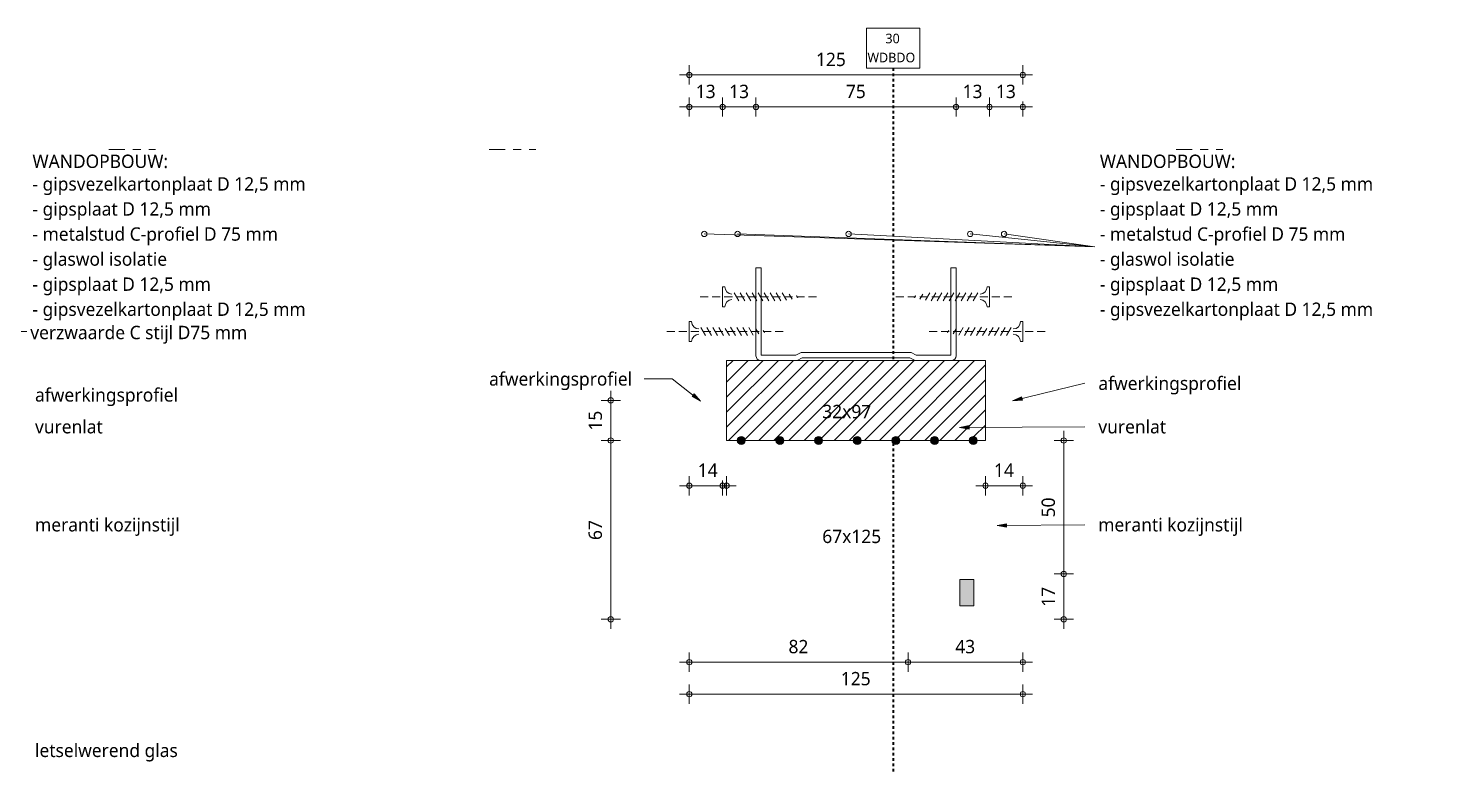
# Model space of a CAD drawing. Header units: millimetres. Extents: x 32900 to 38291, y -18988 to 4133.
# Drawn here: x 37713 to 38242, y -4833 to -4557 of the extents above; entities that cross this region are included whole.
import ezdxf

# ---------------------------------------------------------------- set-up
doc = ezdxf.new("R2010")
doc.units = ezdxf.units.MM
for name, pattern in [('MV_30_min', [2, 1, -1]), ('MV_center', [15, 6, -3, 3, -3]), ('MV_hidden_2', [4.5, 3, -1.5])]:
    doc.linetypes.add(name, pattern=pattern)
for name, color, linetype, lineweight in [('A-ANNO-DIMS', 211, 'Continuous', 13), ('A-ANNO-DIMS-2', 211, 'Continuous', 13), ('A-ANNO-NOTE', 131, 'Continuous', 18), ('A-DETL', 90, 'Continuous', 13), ('A-DETL-GENF', 92, 'Continuous', 18), ('A-DETL-IDEN', 3, 'Continuous', 18), ('G-ANNO-TEXT', 231, 'Continuous', 13)]:
    doc.layers.add(name, color=color, linetype=linetype, lineweight=lineweight)
doc.styles.add('Segoe UI', font='segoeui.ttf', dxfattribs={"height": 5})
doc.styles.add('Segoe UI_2', font='segoeui.ttf', dxfattribs={"height": 3.6})
doc.styles.add('Segoe UI_B', font='segoeui.ttf', dxfattribs={"height": 5})
doc.dimstyles.new('2_5_mm_1', dxfattribs={"dimscale": 304.8, "dimtxt": 5.23682, "dimasz": 0.006562, "dimexe": 0.011811, "dimexo": 0.0625, "dimgap": 0.005906, "dimtad": 1, "dimdec": 0, "dimzin": 0, "dimdsep": 46, "dimtxsty": 'Segoe UI', "dimblk1": 'DOTBLANK', "dimblk2": 'DOTBLANK', "dimsah": 1, "dimcen": 0.09, "dimdle": 0.011811, "dimazin": 0, "dimtfac": 1, "dimtdec": 4, "dimtix": 1, "dimtmove": 2, "dimatfit": 3, "dimfxl": 0.011811, "dimfxlon": 1, "dimtvp": 1, "dimtfill": 1, "dimtolj": 1, "dimtzin": 0, "dimarcsym": 2})
doc.dimstyles.new('2_5_mm_3', dxfattribs={"dimscale": 304.8, "dimtxt": 5.23682, "dimasz": 0.006562, "dimexe": 0.011811, "dimexo": 0.0625, "dimgap": 0.005906, "dimtad": 1, "dimdec": 0, "dimzin": 0, "dimdsep": 46, "dimtxsty": 'Segoe UI', "dimblk1": 'DOTBLANK', "dimblk2": 'DOTBLANK', "dimsah": 1, "dimcen": 0.09, "dimdle": 0.011811, "dimazin": 0, "dimtfac": 1, "dimtdec": 4, "dimtix": 1, "dimtmove": 0, "dimatfit": 3, "dimfxl": 0.011811, "dimfxlon": 1, "dimtvp": 1, "dimtfill": 1, "dimtolj": 1, "dimtzin": 0, "dimarcsym": 2})

# ---------------------------------------------------------------- blocks, each defined once
blk = doc.blocks.new('NLRS_00_DI_maskeer - Type 1-V17-Details ziekenhuis Utiliteitsgebouw')
at = {"layer": 'A-DETL-GENF', "linetype": 'MV_center'}
for p, q in [((-100, 0), (-82.5, 0)), ((157.5, 0), (175, 0))]:
    blk.add_line(p, q, dxfattribs=at)
blk = doc.blocks.new('00 msprofiel - 75-V37-Details ziekenhuis Utiliteitsgebouw')
at = {"layer": 'A-DETL-GENF'}
for p, q in [((1.72, 37.5), (34.63, 37.5)), ((34.63, 37.5), (34.63, 35.54)), ((34.63, 35.54), (1.96, 35.54)), ((1.96, 35.54), (1.96, 22.56)), ((0.98, 20.13), (0, 22.1)), ((1.96, 22.56), (2.95, 20.6)), ((0.98, 20.13), (0.98, -20.13)), ((2.95, -20.6), (2.95, 20.6)), ((0.98, -20.13), (0, -22.1)), ((1.96, -22.56), (2.95, -20.6)), ((1.96, -35.54), (1.96, -22.56)), ((34.63, -35.54), (1.96, -35.54)), ((34.63, -37.5), (34.63, -35.54)), ((1.72, -37.5), (34.63, -37.5))]:
    blk.add_line(p, q, dxfattribs=at)
for centre, start, end in [((1.72, 35.78), 90, 180), ((1.72, -35.78), 180, 270)]:
    blk.add_arc(centre, 1.72, start, end, dxfattribs=at)
blk = doc.blocks.new('DIMBLOCK713-Details ziekenhuis Utiliteitsgebouw')
at = {"layer": 'A-ANNO-DIMS-2'}
for p, q in [((37960.31, -4586.61), (37960.31, -4583.01)), ((37972.81, -4586.61), (37972.81, -4583.01)), ((37956.71, -4586.61), (37972.81, -4586.61)), ((37960.31, -4586.61), (37960.31, -4590.21)), ((37972.81, -4586.61), (37972.81, -4590.21))]:
    blk.add_line(p, q, dxfattribs=at)
for centre in [(37960.31, -4586.61), (37972.81, -4586.61)]:
    blk.add_circle(centre, 1, dxfattribs=at)
at = {"layer": 'A-ANNO-DIMS-2', "color": 0, "insert": (37962.75, -4578.29), "char_height": 5, "width": 9.1406, "attachment_point": 1, "line_spacing_factor": 1.142579, "style": 'Segoe UI', "bg_fill": 3, "box_fill_scale": 1.25, "bg_fill_color": 9, "bg_fill_true_color": 13158600, "bg_fill_transparency": 0}
blk.add_mtext('13', dxfattribs=at)
blk = doc.blocks.new('_DotBlank')
at = {"color": 0, "linetype": 'ByBlock', "lineweight": -2}
blk.add_line((-0.5, 0), (-1, 0), dxfattribs=at)
blk.add_circle((0, 0), 0.5, dxfattribs=at)
blk = doc.blocks.new('DIMBLOCK714-Details ziekenhuis Utiliteitsgebouw')
at = {"layer": 'A-ANNO-DIMS-2'}
for p, q in [((37972.81, -4586.61), (37972.81, -4583.01)), ((37985.31, -4586.61), (37985.31, -4583.01)), ((37972.81, -4586.61), (37985.31, -4586.61)), ((37972.81, -4586.61), (37972.81, -4590.21)), ((37985.31, -4586.61), (37985.31, -4590.21))]:
    blk.add_line(p, q, dxfattribs=at)
for centre in [(37972.81, -4586.61), (37985.31, -4586.61)]:
    blk.add_circle(centre, 1, dxfattribs=at)
at = {"layer": 'A-ANNO-DIMS-2', "color": 0, "insert": (37975.25, -4578.29), "char_height": 5, "width": 9.1406, "attachment_point": 1, "line_spacing_factor": 1.142579, "style": 'Segoe UI', "bg_fill": 3, "box_fill_scale": 1.25, "bg_fill_color": 9, "bg_fill_true_color": 13158600, "bg_fill_transparency": 0}
blk.add_mtext('13', dxfattribs=at)
blk = doc.blocks.new('DIMBLOCK715-Details ziekenhuis Utiliteitsgebouw')
at = {"layer": 'A-ANNO-DIMS-2'}
for p, q in [((37985.31, -4586.61), (37985.31, -4583.01)), ((38060.31, -4586.61), (38060.31, -4583.01)), ((37985.31, -4586.61), (38060.31, -4586.61)), ((37985.31, -4586.61), (37985.31, -4590.21)), ((38060.31, -4586.61), (38060.31, -4590.21))]:
    blk.add_line(p, q, dxfattribs=at)
for centre in [(37985.31, -4586.61), (38060.31, -4586.61)]:
    blk.add_circle(centre, 1, dxfattribs=at)
at = {"layer": 'A-ANNO-DIMS-2', "color": 0, "insert": (38019, -4578.29), "char_height": 5, "width": 9.1406, "attachment_point": 1, "line_spacing_factor": 1.142579, "style": 'Segoe UI', "bg_fill": 3, "box_fill_scale": 1.25, "bg_fill_color": 9, "bg_fill_true_color": 13158600, "bg_fill_transparency": 0}
blk.add_mtext('75', dxfattribs=at)
blk = doc.blocks.new('DIMBLOCK716-Details ziekenhuis Utiliteitsgebouw')
at = {"layer": 'A-ANNO-DIMS-2'}
for p, q in [((38060.31, -4586.61), (38060.31, -4583.01)), ((38072.81, -4586.61), (38072.81, -4583.01)), ((38060.31, -4586.61), (38072.81, -4586.61)), ((38060.31, -4586.61), (38060.31, -4590.21)), ((38072.81, -4586.61), (38072.81, -4590.21))]:
    blk.add_line(p, q, dxfattribs=at)
for centre in [(38060.31, -4586.61), (38072.81, -4586.61)]:
    blk.add_circle(centre, 1, dxfattribs=at)
at = {"layer": 'A-ANNO-DIMS-2', "color": 0, "insert": (38062.75, -4578.29), "char_height": 5, "width": 9.1406, "attachment_point": 1, "line_spacing_factor": 1.142579, "style": 'Segoe UI', "bg_fill": 3, "box_fill_scale": 1.25, "bg_fill_color": 9, "bg_fill_true_color": 13158600, "bg_fill_transparency": 0}
blk.add_mtext('13', dxfattribs=at)
blk = doc.blocks.new('DIMBLOCK717-Details ziekenhuis Utiliteitsgebouw')
at = {"layer": 'A-ANNO-DIMS-2'}
for p, q in [((38072.81, -4586.61), (38072.81, -4583.01)), ((38085.31, -4586.61), (38085.31, -4583.01)), ((38072.81, -4586.61), (38088.91, -4586.61)), ((38072.81, -4586.61), (38072.81, -4590.21)), ((38085.31, -4586.61), (38085.31, -4590.21))]:
    blk.add_line(p, q, dxfattribs=at)
for centre in [(38072.81, -4586.61), (38085.31, -4586.61)]:
    blk.add_circle(centre, 1, dxfattribs=at)
at = {"layer": 'A-ANNO-DIMS-2', "color": 0, "insert": (38075.25, -4578.29), "char_height": 5, "width": 9.1406, "attachment_point": 1, "line_spacing_factor": 1.142579, "style": 'Segoe UI', "bg_fill": 3, "box_fill_scale": 1.25, "bg_fill_color": 9, "bg_fill_true_color": 13158600, "bg_fill_transparency": 0}
blk.add_mtext('13', dxfattribs=at)
blk = doc.blocks.new('DIMBLOCK718-Details ziekenhuis Utiliteitsgebouw')
at = {"layer": 'A-ANNO-DIMS-2'}
for p, q in [((37960.31, -4574.61), (37960.31, -4571.01)), ((38085.31, -4574.61), (38085.31, -4571.01)), ((37956.71, -4574.61), (38088.91, -4574.61)), ((37960.31, -4574.61), (37960.31, -4578.21)), ((38085.31, -4574.61), (38085.31, -4578.21))]:
    blk.add_line(p, q, dxfattribs=at)
for centre in [(37960.31, -4574.61), (38085.31, -4574.61)]:
    blk.add_circle(centre, 1, dxfattribs=at)
at = {"layer": 'A-ANNO-DIMS-2', "color": 0, "insert": (38007.81, -4566.29), "char_height": 5, "width": 13.7109, "attachment_point": 1, "line_spacing_factor": 1.142579, "style": 'Segoe UI', "bg_fill": 3, "box_fill_scale": 1.25, "bg_fill_color": 9, "bg_fill_true_color": 13158600, "bg_fill_transparency": 0}
blk.add_mtext('125', dxfattribs=at)
blk = doc.blocks.new('DIMBLOCK729-Details ziekenhuis Utiliteitsgebouw')
at = {"layer": 'A-ANNO-DIMS-2'}
for p, q in [((37956.71, -4794.66), (38042.31, -4794.66)), ((37960.31, -4794.66), (37960.31, -4791.06)), ((37960.31, -4794.66), (37960.31, -4798.26)), ((38042.31, -4794.66), (38042.31, -4791.06)), ((38042.31, -4794.66), (38042.31, -4798.26))]:
    blk.add_line(p, q, dxfattribs=at)
for centre in [(37960.31, -4794.66), (38042.31, -4794.66)]:
    blk.add_circle(centre, 1, dxfattribs=at)
at = {"layer": 'A-ANNO-DIMS-2', "color": 0, "insert": (37997.5, -4786.33), "char_height": 5, "width": 9.1406, "attachment_point": 1, "line_spacing_factor": 1.142579, "style": 'Segoe UI', "bg_fill": 3, "box_fill_scale": 1.25, "bg_fill_color": 9, "bg_fill_true_color": 13158600, "bg_fill_transparency": 0}
blk.add_mtext('82', dxfattribs=at)
blk = doc.blocks.new('DIMBLOCK730-Details ziekenhuis Utiliteitsgebouw')
at = {"layer": 'A-ANNO-DIMS-2'}
for p, q in [((38042.31, -4794.66), (38042.31, -4791.06)), ((38042.31, -4794.66), (38088.91, -4794.66)), ((38042.31, -4794.66), (38042.31, -4798.26)), ((38085.31, -4794.66), (38085.31, -4791.06)), ((38085.31, -4794.66), (38085.31, -4798.26))]:
    blk.add_line(p, q, dxfattribs=at)
for centre in [(38042.31, -4794.66), (38085.31, -4794.66)]:
    blk.add_circle(centre, 1, dxfattribs=at)
at = {"layer": 'A-ANNO-DIMS-2', "color": 0, "insert": (38060, -4786.33), "char_height": 5, "width": 9.1406, "attachment_point": 1, "line_spacing_factor": 1.142579, "style": 'Segoe UI', "bg_fill": 3, "box_fill_scale": 1.25, "bg_fill_color": 9, "bg_fill_true_color": 13158600, "bg_fill_transparency": 0}
blk.add_mtext('43', dxfattribs=at)
blk = doc.blocks.new('DIMBLOCK731-Details ziekenhuis Utiliteitsgebouw')
at = {"layer": 'A-ANNO-DIMS-2'}
for p, q in [((37960.31, -4806.66), (37960.31, -4803.06)), ((38085.31, -4806.66), (38085.31, -4803.06)), ((37956.71, -4806.66), (38088.91, -4806.66)), ((37960.31, -4806.66), (37960.31, -4810.26)), ((38085.31, -4806.66), (38085.31, -4810.26))]:
    blk.add_line(p, q, dxfattribs=at)
for centre in [(37960.31, -4806.66), (38085.31, -4806.66)]:
    blk.add_circle(centre, 1, dxfattribs=at)
at = {"layer": 'A-ANNO-DIMS-2', "color": 0, "insert": (38017.1, -4798.33), "char_height": 5, "width": 13.7109, "attachment_point": 1, "line_spacing_factor": 1.142579, "style": 'Segoe UI', "bg_fill": 3, "box_fill_scale": 1.25, "bg_fill_color": 9, "bg_fill_true_color": 13158600, "bg_fill_transparency": 0}
blk.add_mtext('125', dxfattribs=at)
blk = doc.blocks.new('DIMBLOCK732-Details ziekenhuis Utiliteitsgebouw')
at = {"layer": 'A-ANNO-DIMS-2'}
for p, q in [((37930.9, -4711.59), (37927.3, -4711.59)), ((37930.9, -4782.19), (37930.9, -4711.59)), ((37930.9, -4711.59), (37934.5, -4711.59)), ((37930.9, -4778.59), (37927.3, -4778.59)), ((37930.9, -4778.59), (37934.5, -4778.59))]:
    blk.add_line(p, q, dxfattribs=at)
for centre in [(37930.9, -4711.59), (37930.9, -4778.59)]:
    blk.add_circle(centre, 1, dxfattribs=at)
at = {"layer": 'A-ANNO-DIMS-2', "color": 0, "insert": (37922.58, -4748.9), "char_height": 5, "width": 9.1406, "attachment_point": 1, "rotation": 90, "line_spacing_factor": 1.142579, "style": 'Segoe UI', "bg_fill": 3, "box_fill_scale": 1.25, "bg_fill_color": 9, "bg_fill_true_color": 13158600, "bg_fill_transparency": 0}
blk.add_mtext('67', dxfattribs=at)
blk = doc.blocks.new('DIMBLOCK733-Details ziekenhuis Utiliteitsgebouw')
at = {"layer": 'A-ANNO-DIMS-2'}
for p, q in [((37930.9, -4711.59), (37930.9, -4692.99)), ((37930.9, -4696.59), (37927.3, -4696.59)), ((37930.9, -4696.59), (37934.5, -4696.59)), ((37930.9, -4711.59), (37927.3, -4711.59)), ((37930.9, -4711.59), (37934.5, -4711.59))]:
    blk.add_line(p, q, dxfattribs=at)
for centre in [(37930.9, -4696.59), (37930.9, -4711.59)]:
    blk.add_circle(centre, 1, dxfattribs=at)
at = {"layer": 'A-ANNO-DIMS-2', "color": 0, "insert": (37922.58, -4707.9), "char_height": 5, "width": 9.1406, "attachment_point": 1, "rotation": 90, "line_spacing_factor": 1.142579, "style": 'Segoe UI', "bg_fill": 3, "box_fill_scale": 1.25, "bg_fill_color": 9, "bg_fill_true_color": 13158600, "bg_fill_transparency": 0}
blk.add_mtext('15', dxfattribs=at)
blk = doc.blocks.new('DIMBLOCK734-Details ziekenhuis Utiliteitsgebouw')
at = {"layer": 'A-ANNO-DIMS-2'}
for p, q in [((38100.66, -4707.99), (38100.66, -4761.59)), ((38100.66, -4711.59), (38097.06, -4711.59)), ((38100.66, -4711.59), (38104.26, -4711.59)), ((38100.66, -4761.59), (38097.06, -4761.59)), ((38100.66, -4761.59), (38104.26, -4761.59))]:
    blk.add_line(p, q, dxfattribs=at)
for centre in [(38100.66, -4711.59), (38100.66, -4761.59)]:
    blk.add_circle(centre, 1, dxfattribs=at)
at = {"layer": 'A-ANNO-DIMS-2', "color": 0, "insert": (38092.34, -4740.4), "char_height": 5, "width": 9.1406, "attachment_point": 1, "rotation": 90, "line_spacing_factor": 1.142579, "style": 'Segoe UI', "bg_fill": 3, "box_fill_scale": 1.25, "bg_fill_color": 9, "bg_fill_true_color": 13158600, "bg_fill_transparency": 0}
blk.add_mtext('50', dxfattribs=at)
blk = doc.blocks.new('DIMBLOCK735-Details ziekenhuis Utiliteitsgebouw')
at = {"layer": 'A-ANNO-DIMS-2'}
for p, q in [((38100.66, -4761.59), (38097.06, -4761.59)), ((38100.66, -4761.59), (38100.66, -4782.19)), ((38100.66, -4761.59), (38104.26, -4761.59)), ((38100.66, -4778.59), (38097.06, -4778.59)), ((38100.66, -4778.59), (38104.26, -4778.59))]:
    blk.add_line(p, q, dxfattribs=at)
for centre in [(38100.66, -4761.59), (38100.66, -4778.59)]:
    blk.add_circle(centre, 1, dxfattribs=at)
at = {"layer": 'A-ANNO-DIMS-2', "color": 0, "insert": (38092.34, -4773.9), "char_height": 5, "width": 9.1406, "attachment_point": 1, "rotation": 90, "line_spacing_factor": 1.142579, "style": 'Segoe UI', "bg_fill": 3, "box_fill_scale": 1.25, "bg_fill_color": 9, "bg_fill_true_color": 13158600, "bg_fill_transparency": 0}
blk.add_mtext('17', dxfattribs=at)
blk = doc.blocks.new('02_GA_brandscheiding - 30 min-3717880-Details ziekenhuis Utiliteitsgebouw')
at = {"layer": 'A-ANNO-NOTE'}
for p, q in [((-5, 3.75), (5, 3.75)), ((-5, -3.75), (-5, 3.75)), ((5, 3.75), (5, -3.75)), ((5, -3.75), (-5, -3.75))]:
    blk.add_line(p, q, dxfattribs=at)
blk = doc.blocks.new('DIMBLOCK741-Details ziekenhuis Utiliteitsgebouw')
at = {"layer": 'A-ANNO-DIMS-2'}
for p, q in [((37960.31, -4728.55), (37960.31, -4724.95)), ((37972.81, -4728.55), (37972.81, -4724.95)), ((37956.71, -4728.55), (37976.41, -4728.55)), ((37960.31, -4728.55), (37960.31, -4732.15)), ((37972.81, -4728.55), (37972.81, -4732.15))]:
    blk.add_line(p, q, dxfattribs=at)
for centre in [(37960.31, -4728.55), (37972.81, -4728.55)]:
    blk.add_circle(centre, 1, dxfattribs=at)
at = {"layer": 'A-ANNO-DIMS-2', "color": 0, "insert": (37962.75, -4720.22), "char_height": 5, "width": 9.1406, "attachment_point": 1, "line_spacing_factor": 1.142579, "style": 'Segoe UI', "bg_fill": 3, "box_fill_scale": 1.25, "bg_fill_color": 9, "bg_fill_true_color": 13158600, "bg_fill_transparency": 0}
blk.add_mtext('13', dxfattribs=at)
blk = doc.blocks.new('DIMBLOCK742-Details ziekenhuis Utiliteitsgebouw')
at = {"layer": 'A-ANNO-DIMS-2'}
for p, q in [((37960.31, -4728.55), (37960.31, -4724.95)), ((37974.31, -4728.55), (37974.31, -4724.95)), ((37956.71, -4728.55), (37977.91, -4728.55)), ((37960.31, -4728.55), (37960.31, -4732.15)), ((37974.31, -4728.55), (37974.31, -4732.15))]:
    blk.add_line(p, q, dxfattribs=at)
for centre in [(37960.31, -4728.55), (37974.31, -4728.55)]:
    blk.add_circle(centre, 1, dxfattribs=at)
at = {"layer": 'A-ANNO-DIMS-2', "color": 0, "insert": (37963.5, -4720.22), "char_height": 5, "width": 9.1406, "attachment_point": 1, "line_spacing_factor": 1.142579, "style": 'Segoe UI', "bg_fill": 3, "box_fill_scale": 1.25, "bg_fill_color": 9, "bg_fill_true_color": 13158600, "bg_fill_transparency": 0}
blk.add_mtext('14', dxfattribs=at)
blk = doc.blocks.new('DIMBLOCK743-Details ziekenhuis Utiliteitsgebouw')
at = {"layer": 'A-ANNO-DIMS-2'}
for p, q in [((38071.31, -4728.55), (38071.31, -4724.95)), ((38085.31, -4728.55), (38085.31, -4724.95)), ((38067.71, -4728.55), (38088.91, -4728.55)), ((38071.31, -4728.55), (38071.31, -4732.15)), ((38085.31, -4728.55), (38085.31, -4732.15))]:
    blk.add_line(p, q, dxfattribs=at)
for centre in [(38071.31, -4728.55), (38085.31, -4728.55)]:
    blk.add_circle(centre, 1, dxfattribs=at)
at = {"layer": 'A-ANNO-DIMS-2', "color": 0, "insert": (38074.5, -4720.22), "char_height": 5, "width": 9.1406, "attachment_point": 1, "line_spacing_factor": 1.142579, "style": 'Segoe UI', "bg_fill": 3, "box_fill_scale": 1.25, "bg_fill_color": 9, "bg_fill_true_color": 13158600, "bg_fill_transparency": 0}
blk.add_mtext('14', dxfattribs=at)

msp = doc.modelspace()

# ---------------------------------------------------------------- hatches: boundary and pattern name
at = {"layer": 'A-DETL-GENF', "lineweight": 13}
h = msp.add_hatch(dxfattribs=at)
h.set_pattern_fill('FP_7', color=254, style=0, pattern_type=2)
h.set_pattern_definition([(45, (0, 0), (-2.82842712, 2.82842712), [])])
h.paths.add_polyline_path([(37981.31, -4711.59), (37992.8, -4711.59), (37992.85, -4711.2), (37993, -4710.84), (37993.24, -4710.53), (37993.55, -4710.29), (37993.91, -4710.14), (37994.3, -4710.09), (37994.69, -4710.14), (37995.05, -4710.29), (37995.36, -4710.53), (37995.6, -4710.84), (37995.75, -4711.2), (37995.8, -4711.59), (38007.28, -4711.59), (38007.34, -4711.2), (38007.49, -4710.84), (38007.72, -4710.53), (38008.03, -4710.29), (38008.4, -4710.14), (38008.78, -4710.09), (38009.17, -4710.14), (38009.53, -4710.29), (38009.85, -4710.53), (38010.08, -4710.84), (38010.23, -4711.2), (38010.28, -4711.59), (38021.77, -4711.59), (38021.82, -4711.2), (38021.97, -4710.84), (38022.21, -4710.53), (38022.52, -4710.29), (38022.88, -4710.14), (38023.27, -4710.09), (38023.66, -4710.14), (38024.02, -4710.29), (38024.33, -4710.53), (38024.57, -4710.84), (38024.72, -4711.2), (38024.77, -4711.59), (38036.26, -4711.59), (38036.31, -4711.2), (38036.46, -4710.84), (38036.7, -4710.53), (38037.01, -4710.29), (38037.37, -4710.14), (38037.76, -4710.09), (38038.14, -4710.14), (38038.51, -4710.29), (38038.82, -4710.53), (38039.06, -4710.84), (38039.21, -4711.2), (38039.26, -4711.59), (38050.74, -4711.59), (38050.79, -4711.2), (38050.94, -4710.84), (38051.18, -4710.53), (38051.49, -4710.29), (38051.85, -4710.14), (38052.24, -4710.09), (38052.63, -4710.14), (38052.99, -4710.29), (38053.3, -4710.53), (38053.54, -4710.84), (38053.69, -4711.2), (38053.74, -4711.59), (38065.23, -4711.59), (38065.28, -4711.2), (38065.43, -4710.84), (38065.67, -4710.53), (38065.98, -4710.29), (38066.34, -4710.14), (38066.73, -4710.09), (38067.12, -4710.14), (38067.48, -4710.29), (38067.79, -4710.53), (38068.03, -4710.84), (38068.18, -4711.2), (38068.23, -4711.59), (38071.31, -4711.59), (38071.31, -4681.59), (37974.31, -4681.59), (37974.31, -4711.59), (37978.31, -4711.59), (37978.36, -4711.2), (37978.51, -4710.84), (37978.75, -4710.53), (37979.06, -4710.29), (37979.42, -4710.14), (37979.81, -4710.09), (37980.2, -4710.14), (37980.56, -4710.29), (37980.87, -4710.53), (37981.11, -4710.84), (37981.26, -4711.2)])
at = {"layer": 'A-DETL-GENF'}
for color, points in [(9, [(37979.81, -4713.09), (37980.2, -4713.04), (37980.56, -4712.89), (37980.87, -4712.65), (37981.11, -4712.34), (37981.26, -4711.98), (37981.31, -4711.59), (37981.26, -4711.2), (37981.11, -4710.84), (37980.87, -4710.53), (37980.56, -4710.29), (37980.2, -4710.14), (37979.81, -4710.09), (37979.42, -4710.14), (37979.06, -4710.29), (37978.75, -4710.53), (37978.51, -4710.84), (37978.36, -4711.2), (37978.31, -4711.59), (37978.36, -4711.98), (37978.51, -4712.34), (37978.75, -4712.65), (37979.06, -4712.89), (37979.42, -4713.04)]), (9, [(37994.3, -4713.09), (37994.69, -4713.04), (37995.05, -4712.89), (37995.36, -4712.65), (37995.6, -4712.34), (37995.75, -4711.98), (37995.8, -4711.59), (37995.75, -4711.2), (37995.6, -4710.84), (37995.36, -4710.53), (37995.05, -4710.29), (37994.69, -4710.14), (37994.3, -4710.09), (37993.91, -4710.14), (37993.55, -4710.29), (37993.24, -4710.53), (37993, -4710.84), (37992.85, -4711.2), (37992.8, -4711.59), (37992.85, -4711.98), (37993, -4712.34), (37993.24, -4712.65), (37993.55, -4712.89), (37993.91, -4713.04)]), (9, [(38008.78, -4713.09), (38009.17, -4713.04), (38009.53, -4712.89), (38009.85, -4712.65), (38010.08, -4712.34), (38010.23, -4711.98), (38010.28, -4711.59), (38010.23, -4711.2), (38010.08, -4710.84), (38009.85, -4710.53), (38009.53, -4710.29), (38009.17, -4710.14), (38008.78, -4710.09), (38008.4, -4710.14), (38008.03, -4710.29), (38007.72, -4710.53), (38007.49, -4710.84), (38007.34, -4711.2), (38007.28, -4711.59), (38007.34, -4711.98), (38007.49, -4712.34), (38007.72, -4712.65), (38008.03, -4712.89), (38008.4, -4713.04)]), (9, [(38023.27, -4713.09), (38023.66, -4713.04), (38024.02, -4712.89), (38024.33, -4712.65), (38024.57, -4712.34), (38024.72, -4711.98), (38024.77, -4711.59), (38024.72, -4711.2), (38024.57, -4710.84), (38024.33, -4710.53), (38024.02, -4710.29), (38023.66, -4710.14), (38023.27, -4710.09), (38022.88, -4710.14), (38022.52, -4710.29), (38022.21, -4710.53), (38021.97, -4710.84), (38021.82, -4711.2), (38021.77, -4711.59), (38021.82, -4711.98), (38021.97, -4712.34), (38022.21, -4712.65), (38022.52, -4712.89), (38022.88, -4713.04)]), (9, [(38037.76, -4713.09), (38038.14, -4713.04), (38038.51, -4712.89), (38038.82, -4712.65), (38039.06, -4712.34), (38039.21, -4711.98), (38039.26, -4711.59), (38039.21, -4711.2), (38039.06, -4710.84), (38038.82, -4710.53), (38038.51, -4710.29), (38038.14, -4710.14), (38037.76, -4710.09), (38037.37, -4710.14), (38037.01, -4710.29), (38036.7, -4710.53), (38036.46, -4710.84), (38036.31, -4711.2), (38036.26, -4711.59), (38036.31, -4711.98), (38036.46, -4712.34), (38036.7, -4712.65), (38037.01, -4712.89), (38037.37, -4713.04)]), (9, [(38052.24, -4713.09), (38052.63, -4713.04), (38052.99, -4712.89), (38053.3, -4712.65), (38053.54, -4712.34), (38053.69, -4711.98), (38053.74, -4711.59), (38053.69, -4711.2), (38053.54, -4710.84), (38053.3, -4710.53), (38052.99, -4710.29), (38052.63, -4710.14), (38052.24, -4710.09), (38051.85, -4710.14), (38051.49, -4710.29), (38051.18, -4710.53), (38050.94, -4710.84), (38050.79, -4711.2), (38050.74, -4711.59), (38050.79, -4711.98), (38050.94, -4712.34), (38051.18, -4712.65), (38051.49, -4712.89), (38051.85, -4713.04)]), (9, [(38066.73, -4713.09), (38067.12, -4713.04), (38067.48, -4712.89), (38067.79, -4712.65), (38068.03, -4712.34), (38068.18, -4711.98), (38068.23, -4711.59), (38068.18, -4711.2), (38068.03, -4710.84), (38067.79, -4710.53), (38067.48, -4710.29), (38067.12, -4710.14), (38066.73, -4710.09), (38066.34, -4710.14), (38065.98, -4710.29), (38065.67, -4710.53), (38065.43, -4710.84), (38065.28, -4711.2), (38065.23, -4711.59), (38065.28, -4711.98), (38065.43, -4712.34), (38065.67, -4712.65), (38065.98, -4712.89), (38066.34, -4713.04)]), (1, [(38066.92, -4773.51), (38066.92, -4763.64), (38061.67, -4763.64), (38061.67, -4773.51)])]:
    msp.add_hatch(color=color, dxfattribs=at).paths.add_polyline_path(points)
at = {"layer": 'G-ANNO-TEXT'}
for points in [[(37964.58, -4696.8), (37962.13, -4694.08), (37961.35, -4695.09)], [(38081.48, -4696.7), (38085.13, -4696.47), (38084.84, -4695.24)], [(38061.59, -4706.7), (38065.19, -4707.31), (38065.19, -4706.04)], [(38075.64, -4743.44), (38079.24, -4744.04), (38079.23, -4742.77)]]:
    msp.add_hatch(color=7, dxfattribs=at).paths.add_polyline_path(points)

# ---------------------------------------------------------------- linework, layer by layer
at = {"layer": 'A-ANNO-NOTE'}
for p in [(37965.94, -4634.21), (37978.43, -4634.21), (38020.02, -4634.21), (38065.57, -4634.21), (38078.29, -4634.21)]:
    msp.add_line(p, (38112.27, -4639.05), dxfattribs=at)
for centre in [(37965.94, -4634.21), (37978.43, -4634.21), (38020.02, -4634.21), (38065.57, -4634.21), (38078.29, -4634.21)]:
    msp.add_circle(centre, 1, dxfattribs=at)
at = {"layer": 'A-DETL', "linetype": 'MV_30_min', "lineweight": 35}
for p, q in [((38036.67, -4572.12), (38036.67, -4681.59)), ((38036.67, -4712.65), (38036.67, -5018.81))]:
    msp.add_line(p, q, dxfattribs=at)
at = {"layer": 'A-DETL', "linetype": 'MV_hidden_2'}
for p, q in [((37964.45, -4657.78), (38009.45, -4657.78)), ((38081.17, -4657.78), (38036.17, -4657.78)), ((37951.95, -4670.81), (37996.95, -4670.81)), ((38093.67, -4670.81), (38048.67, -4670.81))]:
    msp.add_line(p, q, dxfattribs=at)
at = {"layer": 'A-DETL'}
for p, q in [((37972.81, -4661.53), (37972.81, -4654.03)), ((37972.81, -4654.03), (37973.66, -4654.03)), ((37977.16, -4656.28), (37978.9, -4659.28)), ((37979.41, -4656.28), (37981.15, -4659.28)), ((37981.66, -4656.28), (37983.4, -4659.28)), ((37983.91, -4656.28), (37985.65, -4659.28)), ((37986.16, -4656.28), (37987.9, -4659.28)), ((37988.41, -4656.28), (37990.15, -4659.28)), ((37990.66, -4656.28), (37992.4, -4659.28)), ((37992.91, -4656.28), (37994.65, -4659.28)), ((37995.16, -4656.28), (37996.77, -4659.07)), ((37997.77, -4656.71), (37998.88, -4658.63)), ((38000.5, -4657.28), (38001.02, -4658.18)), ((38045.13, -4657.28), (38044.61, -4658.18)), ((38047.86, -4656.71), (38046.75, -4658.63)), ((38050.46, -4656.28), (38048.85, -4659.07)), ((38052.71, -4656.28), (38050.98, -4659.28)), ((38054.96, -4656.28), (38053.23, -4659.28)), ((38057.21, -4656.28), (38055.48, -4659.28)), ((38059.46, -4656.28), (38057.73, -4659.28)), ((38061.71, -4656.28), (38059.98, -4659.28)), ((38063.96, -4656.28), (38062.23, -4659.28)), ((38066.21, -4656.28), (38064.48, -4659.28)), ((38068.46, -4656.28), (38066.73, -4659.28)), ((38072.81, -4654.03), (38071.96, -4654.03)), ((38072.81, -4661.53), (38072.81, -4654.03)), ((37972.81, -4661.53), (37973.66, -4661.53)), ((38072.81, -4661.53), (38071.96, -4661.53)), ((37960.31, -4674.56), (37960.31, -4667.06)), ((37960.31, -4667.06), (37961.16, -4667.06)), ((38085.31, -4667.06), (38084.46, -4667.06)), ((38085.31, -4674.56), (38085.31, -4667.06)), ((37964.66, -4669.31), (37966.4, -4672.31)), ((37966.91, -4669.31), (37968.65, -4672.31)), ((37969.16, -4669.31), (37970.9, -4672.31)), ((37971.41, -4669.31), (37973.15, -4672.31)), ((37973.81, -4669.57), (37975.4, -4672.31)), ((37975.81, -4669.14), (37977.65, -4672.31)), ((37978.16, -4669.31), (37979.9, -4672.31)), ((37980.41, -4669.31), (37982.15, -4672.31)), ((37982.66, -4669.31), (37984.27, -4672.1)), ((37985.27, -4669.74), (37986.38, -4671.66)), ((37988, -4670.31), (37988.52, -4671.21)), ((38057.63, -4670.31), (38057.11, -4671.21)), ((38060.36, -4669.74), (38059.25, -4671.66)), ((38062.96, -4669.31), (38061.35, -4672.1)), ((38065.21, -4669.31), (38063.48, -4672.31)), ((38067.46, -4669.31), (38065.73, -4672.31)), ((38069.81, -4669.14), (38067.98, -4672.31)), ((38071.81, -4669.57), (38070.23, -4672.31)), ((38074.21, -4669.31), (38072.48, -4672.31)), ((38076.46, -4669.31), (38074.73, -4672.31)), ((38078.71, -4669.31), (38076.98, -4672.31)), ((38080.96, -4669.31), (38079.23, -4672.31)), ((37960.31, -4674.56), (37961.16, -4674.56)), ((38085.31, -4674.56), (38084.46, -4674.56)), ((37974.31, -4681.59), (37974.31, -4711.59)), ((38071.31, -4681.59), (37974.31, -4681.59)), ((38071.31, -4711.59), (38071.31, -4681.59)), ((37974.31, -4711.59), (37978.31, -4711.59)), ((37981.31, -4711.59), (37992.8, -4711.59)), ((37995.8, -4711.59), (38007.28, -4711.59)), ((38010.28, -4711.59), (38021.77, -4711.59)), ((38024.77, -4711.59), (38036.26, -4711.59)), ((38039.26, -4711.59), (38050.74, -4711.59)), ((38053.74, -4711.59), (38065.23, -4711.59)), ((38068.23, -4711.59), (38071.31, -4711.59)), ((38061.67, -4763.64), (38061.67, -4773.51)), ((38066.92, -4763.64), (38061.67, -4763.64)), ((38066.92, -4773.51), (38066.92, -4763.64)), ((38061.67, -4773.51), (38066.92, -4773.51))]:
    msp.add_line(p, q, dxfattribs=at)
for centre, radius, start, end in [((37976.41, -4654.03), 2.75, 180, 267.9161), ((38069.21, -4654.03), 2.75, 272.0839, 360), ((37976.41, -4661.53), 2.75, 92.0839, 180), ((38069.21, -4661.53), 2.75, 360, 87.9161), ((37963.91, -4667.06), 2.75, 180, 270), ((38081.71, -4667.06), 2.75, 270, 360), ((37963.91, -4674.56), 2.75, 90, 180), ((38081.71, -4674.56), 2.75, 360, 90), ((37979.81, -4711.59), 1.5, 360, 180), ((37994.3, -4711.59), 1.5, 360, 180), ((38008.78, -4711.59), 1.5, 360, 180), ((38023.27, -4711.59), 1.5, 360, 180), ((38037.76, -4711.59), 1.5, 360, 180), ((38052.24, -4711.59), 1.5, 360, 180), ((38066.73, -4711.59), 1.5, 360, 180), ((37979.81, -4711.59), 1.5, 180, 0), ((37994.3, -4711.59), 1.5, 180, 0), ((38008.78, -4711.59), 1.5, 180, 0), ((38023.27, -4711.59), 1.5, 180, 0), ((38037.76, -4711.59), 1.5, 180, 0), ((38052.24, -4711.59), 1.5, 180, 0), ((38066.73, -4711.59), 1.5, 180, 0)]:
    msp.add_arc(centre, radius, start, end, dxfattribs=at)
at = {"layer": 'A-DETL-IDEN'}
msp.add_line((37660.31, -4670.79), (37713.15, -4670.79), dxfattribs=at)
at = {"layer": 'G-ANNO-TEXT', "color": 250}
for p, q in [((37953.96, -4688.54), (37943.35, -4688.54)), ((37964.58, -4696.8), (37953.96, -4688.54)), ((37962.13, -4694.08), (37961.35, -4695.09)), ((37961.35, -4695.09), (37964.58, -4696.8)), ((37964.58, -4696.8), (37962.13, -4694.08)), ((38081.48, -4696.7), (38108.61, -4690.17)), ((38084.84, -4695.24), (38081.48, -4696.7)), ((38081.48, -4696.7), (38085.13, -4696.47)), ((38085.13, -4696.47), (38084.84, -4695.24)), ((38065.19, -4706.04), (38061.59, -4706.7)), ((38061.59, -4706.7), (38065.19, -4707.31)), ((38065.19, -4707.31), (38065.19, -4706.04)), ((38079.23, -4742.77), (38075.64, -4743.44)), ((38079.24, -4744.04), (38079.23, -4742.77)), ((38075.64, -4743.44), (38079.24, -4744.04))]:
    msp.add_line(p, q, dxfattribs=at)

# ---------------------------------------------------------------- block references
at = {"layer": 'A-DETL-GENF', "linetype": 'MV_center'}
for p in [(37585.31, -4602.56), (37985.31, -4602.56)]:
    msp.add_blockref('NLRS_00_DI_maskeer - Type 1-V17-Details ziekenhuis Utiliteitsgebouw', p, dxfattribs=at)
at = {"layer": 'A-DETL-GENF', "rotation": 90.00000000000006}
msp.add_blockref('00 msprofiel - 75-V37-Details ziekenhuis Utiliteitsgebouw', (38022.81, -4681.59), dxfattribs=at)

# ---------------------------------------------------------------- texts
at = {"layer": 'A-ANNO-NOTE', "lineweight": 13, "char_height": 5, "width": 126.5063, "attachment_point": 1, "style": 'Segoe UI', "bg_fill": 3, "box_fill_scale": 1.25, "bg_fill_color": 9, "bg_fill_true_color": 13158600, "bg_fill_transparency": 0}
for insert in [(37714.17, -4612.95), (38114.17, -4612.95)]:
    msp.add_mtext('- gipsvezelkartonplaat D 12,5 mm', dxfattribs=dict(at, insert=insert))
at = {"layer": 'G-ANNO-TEXT', "color": 7, "char_height": 5, "attachment_point": 1, "style": 'Segoe UI'}
for s, insert, width in [('afwerkingsprofiel', (37885.31, -4686.04), 64.2953), ('afwerkingsprofiel', (38113.61, -4687.67), 64.2953), ('afwerkingsprofiel', (37715.13, -4692.02), 64.2953), ('vurenlat', (37715.13, -4703.94), 30.3038), ('vurenlat', (38113.61, -4703.94), 30.3038), ('meranti kozijnstijl', (37715.13, -4740.68), 65.8987), ('meranti kozijnstijl', (38113.56, -4740.68), 65.8987), ('letselwerend glas ', (37715.13, -4825.23), 67.0211)]:
    msp.add_mtext(s, dxfattribs=dict(at, insert=insert, width=width))
at = {"layer": 'G-ANNO-TEXT', "color": 39, "char_height": 5, "attachment_point": 1, "style": 'Segoe UI'}
for s, insert, width in [('32x97', (38010.16, -4698.24), 22.4473), ('67x125', (38010.16, -4745.03), 27.097)]:
    msp.add_mtext(s, dxfattribs=dict(at, insert=insert, width=width))

# ---------------------------------------------------------------- dimensions: what is measured, and where the dimension line sits
at = {"layer": 'A-ANNO-DIMS'}
for base, p1, p2, picture, middle in [((37972.81305699, -4586.61366579), (37960.31305699, -4583.01366579), (37972.81305699, -4583.01366579), 'DIMBLOCK713-Details ziekenhuis Utiliteitsgebouw', (37966.56305699, -4582.2142934)), ((37972.81305699, -4728.54728437), (37960.31305699, -4724.94728437), (37972.81305699, -4724.94728437), 'DIMBLOCK741-Details ziekenhuis Utiliteitsgebouw', (37966.56305699, -4724.14791198))]:
    dim = msp.add_linear_dim(base=base, p1=p1, p2=p2, dimstyle='2_5_mm_3', override={"dimpost": '<>', "dimfxl": 12.5}, dxfattribs=at)
    dim.commit()
    dim.dimension.update_dxf_attribs({"geometry": picture, "text_midpoint": middle})
for base, p1, p2, override, picture, middle in [((37930.9, -4711.59), (37934.5, -4778.59), (37934.5, -4711.59), {"dimpost": '<>', "dimfxl": 67}, 'DIMBLOCK732-Details ziekenhuis Utiliteitsgebouw', (37926.51, -4745.09)), ((38100.66, -4761.59), (38097.06, -4711.59), (38097.06, -4761.59), {"dimpost": '<>', "dimfxl": 50}, 'DIMBLOCK734-Details ziekenhuis Utiliteitsgebouw', (38096.27, -4736.59))]:
    dim = msp.add_linear_dim(base=base, p1=p1, p2=p2, angle=90, dimstyle='2_5_mm_3', override=override, dxfattribs=at)
    dim.commit()
    dim.dimension.update_dxf_attribs({"geometry": picture, "text_midpoint": middle})

# ---------------------------------------------------------------- next in the draw order: linework, layer by layer
at = {"layer": 'G-ANNO-TEXT', "color": 250}
for p, q in [((38061.59, -4706.7), (38108.61, -4706.44)), ((38075.64, -4743.44), (38108.6, -4743.18))]:
    msp.add_line(p, q, dxfattribs=at)

# ---------------------------------------------------------------- next in the draw order: texts
at = {"layer": 'A-ANNO-NOTE', "lineweight": 13, "char_height": 5, "attachment_point": 1, "bg_fill": 3, "box_fill_scale": 1.25, "bg_fill_color": 9, "bg_fill_true_color": 13158600, "bg_fill_transparency": 0}
for s, insert, width, style in [('WANDOPBOUW:', (37714.17, -4604.48), 67.8228, 'Segoe UI_B'), ('WANDOPBOUW:', (38114.17, -4604.48), 67.8228, 'Segoe UI_B'), ('- gipsplaat D 12,5 mm', (37714.17, -4622.34), 83.5358, 'Segoe UI'), ('- gipsplaat D 12,5 mm', (38114.17, -4622.34), 83.5358, 'Segoe UI')]:
    msp.add_mtext(s, dxfattribs=dict(at, insert=insert, width=width, style=style))
at = {"layer": 'A-DETL-IDEN', "lineweight": 13, "insert": (37713.36, -4668.63), "char_height": 5, "width": 99.8903, "attachment_point": 1, "style": 'Segoe UI', "bg_fill": 3, "box_fill_scale": 1.25, "bg_fill_color": 9, "bg_fill_true_color": 13158600, "bg_fill_transparency": 0}
msp.add_mtext('verzwaarde C stijl D75 mm', dxfattribs=at)

# ---------------------------------------------------------------- next in the draw order: dimensions: what is measured, and where the dimension line sits
at = {"layer": 'A-ANNO-DIMS'}
for base, p1, p2, override, picture, middle in [((37985.31305699, -4586.61366579), (37972.81305699, -4583.01366579), (37985.31305699, -4583.01366579), {"dimpost": '<>', "dimfxl": 12.5}, 'DIMBLOCK714-Details ziekenhuis Utiliteitsgebouw', (37979.06305699, -4582.2142934)), ((37974.31, -4728.55), (37960.31, -4724.95), (37974.31, -4724.95), {"dimpost": '<>', "dimfxl": 14}, 'DIMBLOCK742-Details ziekenhuis Utiliteitsgebouw', (37967.31, -4724.19)), ((38085.31, -4728.55), (38071.31, -4724.95), (38085.31, -4724.95), {"dimpost": '<>', "dimfxl": 14}, 'DIMBLOCK743-Details ziekenhuis Utiliteitsgebouw', (38078.31, -4724.19)), ((38042.31, -4794.66), (37960.31, -4791.06), (38042.31, -4791.06), {"dimpost": '<>', "dimfxl": 82}, 'DIMBLOCK729-Details ziekenhuis Utiliteitsgebouw', (38001.31, -4790.28))]:
    dim = msp.add_linear_dim(base=base, p1=p1, p2=p2, dimstyle='2_5_mm_3', override=override, dxfattribs=at)
    dim.commit()
    dim.dimension.update_dxf_attribs({"geometry": picture, "text_midpoint": middle})
for base, p1, p2, override, picture, middle in [((37930.9, -4696.59), (37934.5, -4711.59), (37934.5, -4696.59), {"dimpost": '<>', "dimfxl": 15}, 'DIMBLOCK733-Details ziekenhuis Utiliteitsgebouw', (37926.5, -4704.09)), ((38100.66, -4778.59), (38097.06, -4761.59), (38097.06, -4778.59), {"dimpost": '<>', "dimfxl": 17}, 'DIMBLOCK735-Details ziekenhuis Utiliteitsgebouw', (38096.3, -4770.09))]:
    dim = msp.add_linear_dim(base=base, p1=p1, p2=p2, angle=90, dimstyle='2_5_mm_3', override=override, dxfattribs=at)
    dim.commit()
    dim.dimension.update_dxf_attribs({"geometry": picture, "text_midpoint": middle})

# ---------------------------------------------------------------- next in the draw order: texts
at = {"layer": 'A-ANNO-NOTE', "lineweight": 13, "char_height": 5, "width": 115.6033, "attachment_point": 1, "style": 'Segoe UI', "bg_fill": 3, "box_fill_scale": 1.25, "bg_fill_color": 9, "bg_fill_true_color": 13158600, "bg_fill_transparency": 0}
for insert in [(37714.17, -4631.73), (38114.17, -4631.73)]:
    msp.add_mtext('- metalstud C-profiel D 75 mm', dxfattribs=dict(at, insert=insert))

# ---------------------------------------------------------------- next in the draw order: dimensions: what is measured, and where the dimension line sits
at = {"layer": 'A-ANNO-DIMS'}
for base, p1, p2, override, picture, middle in [((38060.31, -4586.61), (37985.31, -4583.01), (38060.31, -4583.01), {"dimpost": '<>', "dimfxl": 75}, 'DIMBLOCK715-Details ziekenhuis Utiliteitsgebouw', (38022.81, -4582.27)), ((38085.31, -4794.66), (38042.31, -4791.06), (38085.31, -4791.06), {"dimpost": '<>', "dimfxl": 43}, 'DIMBLOCK730-Details ziekenhuis Utiliteitsgebouw', (38063.81, -4790.27))]:
    dim = msp.add_linear_dim(base=base, p1=p1, p2=p2, dimstyle='2_5_mm_3', override=override, dxfattribs=at)
    dim.commit()
    dim.dimension.update_dxf_attribs({"geometry": picture, "text_midpoint": middle})

# ---------------------------------------------------------------- next in the draw order: texts
at = {"layer": 'A-ANNO-NOTE', "lineweight": 13, "char_height": 5, "width": 62.692, "attachment_point": 1, "style": 'Segoe UI', "bg_fill": 3, "box_fill_scale": 1.25, "bg_fill_color": 9, "bg_fill_true_color": 13158600, "bg_fill_transparency": 0}
for insert in [(37714.17, -4641.12), (38114.17, -4641.12)]:
    msp.add_mtext('- glaswol isolatie', dxfattribs=dict(at, insert=insert))

# ---------------------------------------------------------------- next in the draw order: dimensions: what is measured, and where the dimension line sits
at = {"layer": 'A-ANNO-DIMS'}
for base, p1, p2, override, picture, middle in [((38072.81305699, -4586.61366579), (38060.31305699, -4583.01366579), (38072.81305699, -4583.01366579), {"dimpost": '<>', "dimfxl": 12.5}, 'DIMBLOCK716-Details ziekenhuis Utiliteitsgebouw', (38066.56305699, -4582.2142934)), ((38085.31, -4806.66), (37960.31, -4803.06), (38085.31, -4803.06), {"dimpost": '<>', "dimfxl": 125}, 'DIMBLOCK731-Details ziekenhuis Utiliteitsgebouw', (38022.81, -4802.26))]:
    dim = msp.add_linear_dim(base=base, p1=p1, p2=p2, dimstyle='2_5_mm_3', override=override, dxfattribs=at)
    dim.commit()
    dim.dimension.update_dxf_attribs({"geometry": picture, "text_midpoint": middle})

# ---------------------------------------------------------------- next in the draw order: texts
at = {"layer": 'A-ANNO-NOTE', "lineweight": 13, "char_height": 5, "width": 83.5358, "attachment_point": 1, "style": 'Segoe UI', "bg_fill": 3, "box_fill_scale": 1.25, "bg_fill_color": 9, "bg_fill_true_color": 13158600, "bg_fill_transparency": 0}
for insert in [(37714.17, -4650.52), (38114.17, -4650.52)]:
    msp.add_mtext('- gipsplaat D 12,5 mm', dxfattribs=dict(at, insert=insert))

# ---------------------------------------------------------------- next in the draw order: dimensions: what is measured, and where the dimension line sits
at = {"layer": 'A-ANNO-DIMS'}
dim = msp.add_linear_dim(base=(38085.31305699, -4586.61366579), p1=(38072.81305699, -4583.01366579), p2=(38085.31305699, -4583.01366579), dimstyle='2_5_mm_3', override={"dimpost": '<>', "dimfxl": 12.5}, dxfattribs=at)
dim.commit()
dim.dimension.update_dxf_attribs({"geometry": 'DIMBLOCK717-Details ziekenhuis Utiliteitsgebouw', "text_midpoint": (38079.06305699, -4582.2142934)})

# ---------------------------------------------------------------- next in the draw order: texts
at = {"layer": 'A-ANNO-NOTE', "lineweight": 13, "char_height": 5, "width": 126.5063, "attachment_point": 1, "style": 'Segoe UI', "bg_fill": 3, "box_fill_scale": 1.25, "bg_fill_color": 9, "bg_fill_true_color": 13158600, "bg_fill_transparency": 0}
for insert in [(37714.17, -4659.91), (38114.17, -4659.91)]:
    msp.add_mtext('- gipsvezelkartonplaat D 12,5 mm', dxfattribs=dict(at, insert=insert))

# ---------------------------------------------------------------- next in the draw order: dimensions: what is measured, and where the dimension line sits
at = {"layer": 'A-ANNO-DIMS'}
dim = msp.add_linear_dim(base=(38085.31, -4574.61), p1=(37960.31, -4571.01), p2=(38085.31, -4571.01), dimstyle='2_5_mm_1', override={"dimpost": '<>', "dimfxl": 125}, dxfattribs=at)
dim.commit()
dim.dimension.update_dxf_attribs({"geometry": 'DIMBLOCK718-Details ziekenhuis Utiliteitsgebouw', "text_midpoint": (38014.67, -4569.62), "dimtype": 160, "text_rotation": 360})

# ---------------------------------------------------------------- next in the draw order: block references
at = {"layer": 'A-ANNO-NOTE', "xscale": 2, "yscale": 2, "zscale": 2}
msp.add_blockref('02_GA_brandscheiding - 30 min-3717880-Details ziekenhuis Utiliteitsgebouw', (38036.67, -4564.62), dxfattribs=at)

# ---------------------------------------------------------------- next in the draw order: texts
at = {"layer": 'A-ANNO-NOTE', "lineweight": 13, "char_height": 3.6, "attachment_point": 1, "style": 'Segoe UI_2'}
for s, insert, width in [('30', (38033.83, -4559.15), 7.0549), ('WDBDO', (38027.08, -4566.29), 23.4093)]:
    msp.add_mtext(s, dxfattribs=dict(at, insert=insert, width=width))

doc.saveas('drawing.dxf')
